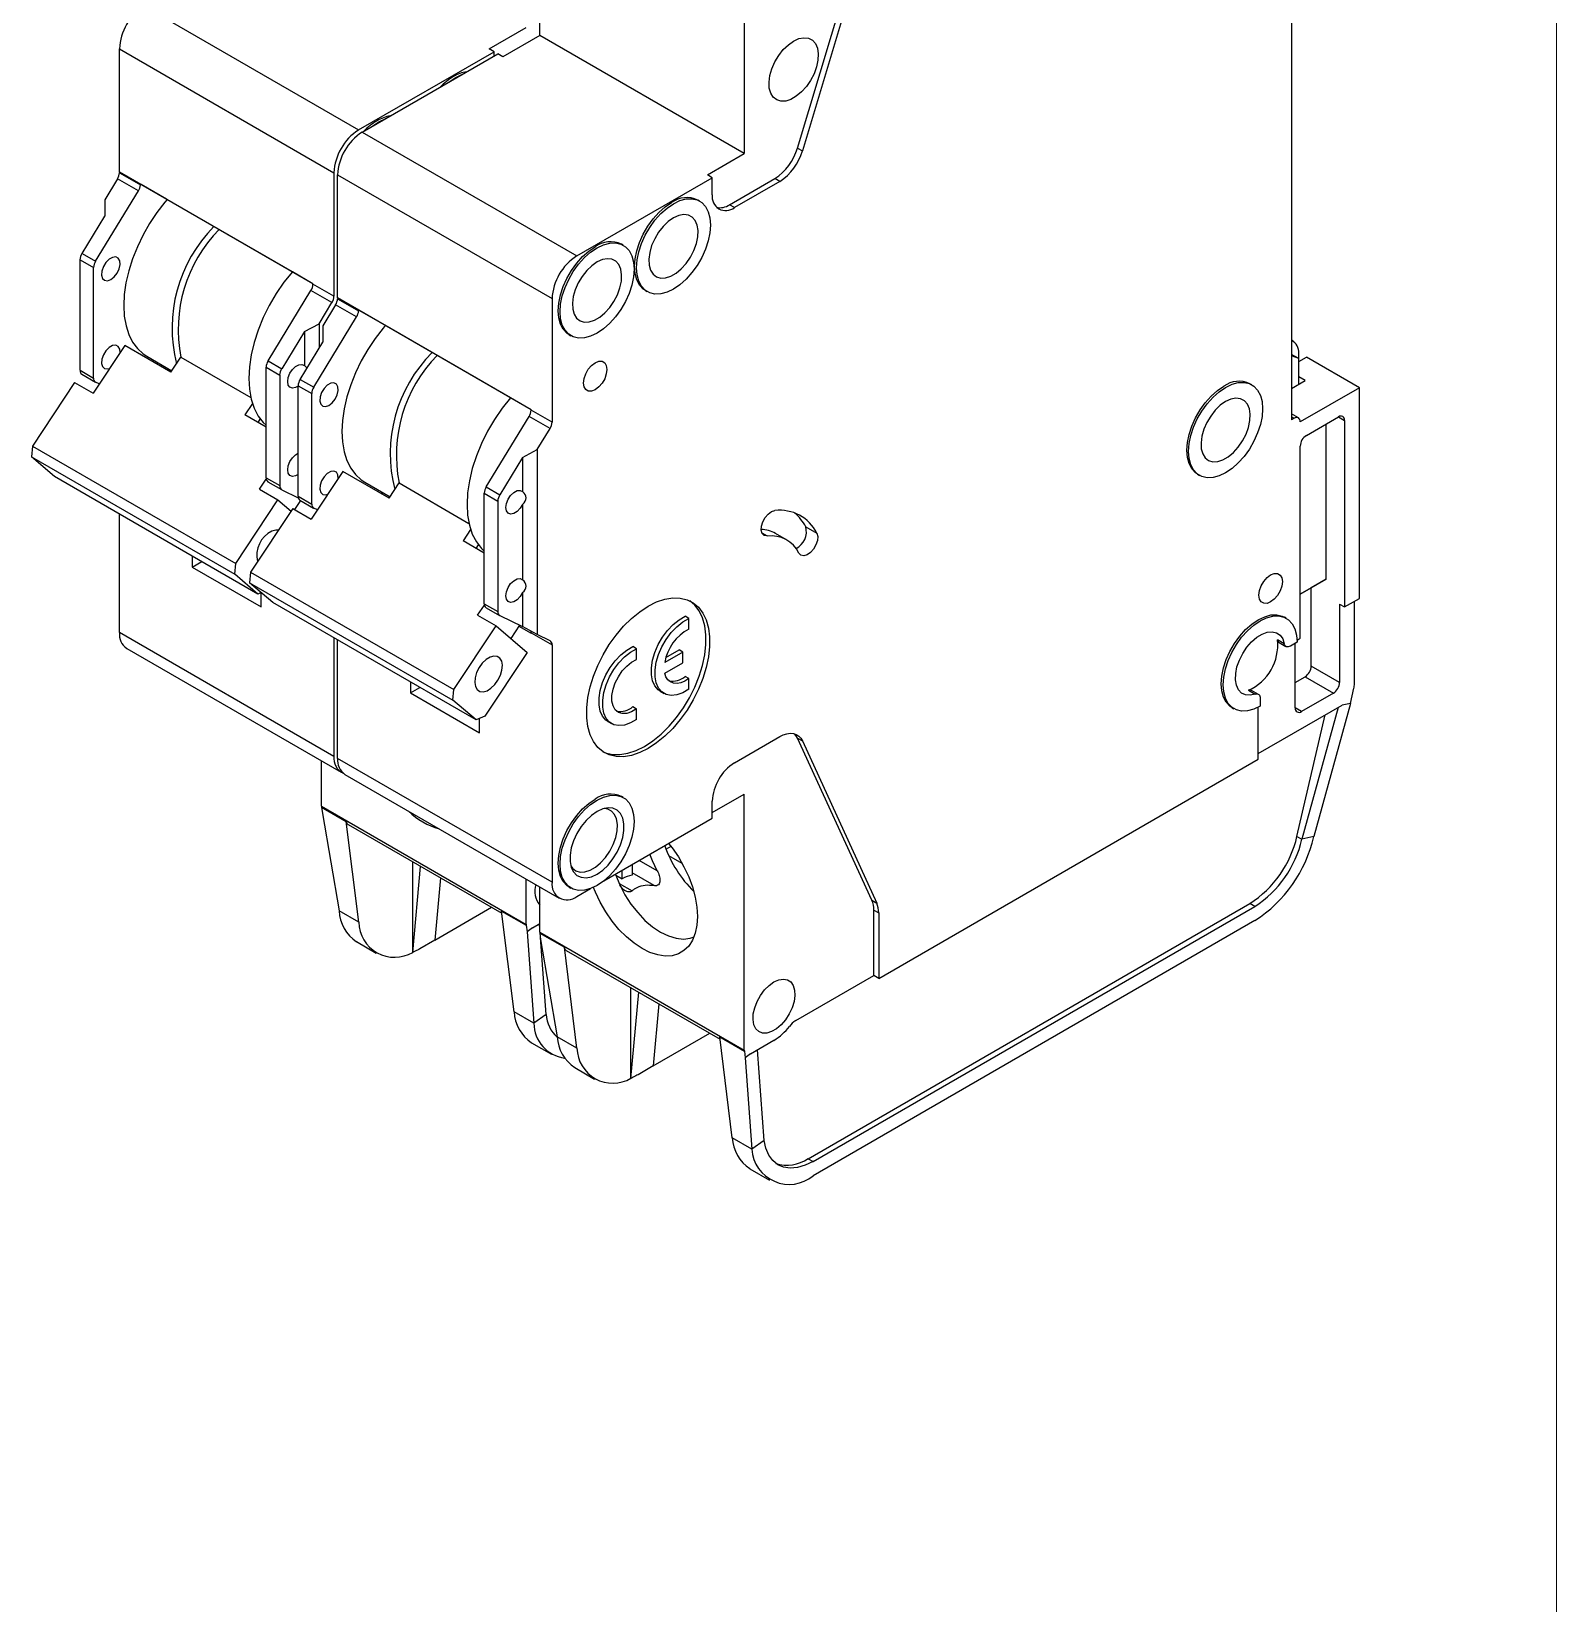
# Model space of a CAD drawing. Header units: inches. Extents: x 0 to 17, y 0 to 11.
# Drawn here: x 13.555 to 17, y 5.287 to 8.837 of the extents above; entities that cross this region are included whole.
import ezdxf

# ---------------------------------------------------------------- set-up
doc = ezdxf.new("R2010")
doc.units = ezdxf.units.IN
doc.header["$MEASUREMENT"] = 0
doc.linetypes.add('SLD-Solid', pattern=[0])
doc.layers.add('SLD-DEFPOINTS', color=7, linetype='Continuous')

# ---------------------------------------------------------------- blocks, each defined once
blk = doc.blocks.new('Block2')
at = {"color": 7, "linetype": 'SLD-Solid', "lineweight": 18}
blk.add_line((17, 0), (17, 11), dxfattribs=at)

msp = doc.modelspace()

# ---------------------------------------------------------------- linework, layer by layer
for p, q in [((14.7033, 8.8284), (14.7033, 9.391)), ((15.2855, 8.574), (15.4534, 9.1339)), ((15.4645, 9.1275), (15.2966, 8.5676)), ((15.1654, 9.1242), (15.1654, 8.5616)), ((16.4015, 9.1016), (16.4015, 7.9604)), ((13.8097, 8.8943), (14.2941, 8.6147)), ((14.5891, 8.7979), (14.6727, 8.8461)), ((14.7033, 8.8284), (14.6198, 8.7802)), ((15.1654, 8.5616), (14.7033, 8.8284)), ((13.754, 8.7979), (14.2384, 8.5182)), ((13.754, 8.5198), (13.754, 8.7979)), ((14.2941, 8.6147), (14.6003, 8.7915)), ((14.3024, 8.6099), (14.6086, 8.7866)), ((14.6003, 8.7915), (14.5891, 8.7979)), ((14.6003, 8.7818), (14.6003, 8.7915)), ((14.6198, 8.7802), (14.6086, 8.7866)), ((14.3024, 8.6099), (14.7868, 8.3302)), ((15.0819, 8.5134), (15.1654, 8.5616)), ((15.2855, 8.574), (15.2966, 8.5676)), ((13.7495, 8.5044), (13.7206, 8.457)), ((13.7968, 8.4771), (13.7495, 8.5044)), ((14.191, 8.2675), (13.754, 8.5198)), ((13.7554, 8.519), (13.754, 8.5198)), ((13.7554, 8.519), (13.754, 8.5182)), ((13.754, 8.5182), (13.8013, 8.4909)), ((13.8027, 8.4917), (13.7554, 8.519)), ((13.8013, 8.4909), (13.8027, 8.4917)), ((13.8606, 8.4582), (13.8027, 8.4917)), ((14.2384, 8.5182), (14.2384, 8.2392)), ((14.2467, 8.5134), (14.7311, 8.2338)), ((14.2467, 8.2354), (14.2467, 8.5134)), ((14.7868, 8.3302), (15.093, 8.507)), ((15.093, 8.507), (15.0819, 8.5134)), ((15.093, 8.4684), (15.093, 8.507)), ((15.132, 8.4459), (15.2341, 8.5049)), ((15.2453, 8.4985), (15.1431, 8.4395)), ((15.2453, 8.4985), (15.2341, 8.5049)), ((13.7, 8.3182), (13.7968, 8.4771)), ((13.7206, 8.457), (13.7206, 8.4199)), ((14.1445, 8.2943), (13.8606, 8.4582)), ((15.0644, 8.4542), (15.0602, 8.4566)), ((13.6694, 8.3359), (13.7206, 8.4199)), ((15.1431, 8.4395), (15.132, 8.4459)), ((14.8918, 8.3546), (14.8876, 8.357)), ((13.6649, 8.3215), (13.6955, 8.3038)), ((13.6649, 8.072), (13.6649, 8.3215)), ((13.6694, 8.3359), (13.7, 8.3182)), ((13.6955, 8.0543), (13.6955, 8.3038)), ((14.191, 8.2675), (14.1445, 8.2943)), ((14.0897, 8.0932), (14.1866, 8.2521)), ((14.2339, 8.2248), (14.1866, 8.2521)), ((14.191, 8.2665), (14.191, 8.2675)), ((14.2384, 8.2392), (14.191, 8.2665)), ((14.9421, 8.252), (14.9463, 8.2496)), ((14.205, 8.1773), (14.2339, 8.2248)), ((14.2422, 8.2199), (14.2133, 8.1725)), ((14.2896, 8.1926), (14.2422, 8.2199)), ((14.6838, 7.983), (14.2467, 8.2354)), ((14.2481, 8.2345), (14.2467, 8.2354)), ((14.2481, 8.2345), (14.2467, 8.2337)), ((14.2467, 8.2337), (14.294, 8.2064)), ((14.2954, 8.2072), (14.2481, 8.2345)), ((14.294, 8.2064), (14.2954, 8.2072)), ((14.3533, 8.1738), (14.2954, 8.2072)), ((14.7311, 8.2338), (14.7311, 7.9547)), ((14.1716, 8.1596), (14.205, 8.1773)), ((14.1928, 8.0338), (14.2896, 8.1926)), ((14.205, 8.1773), (14.205, 8.1217)), ((14.2133, 8.1725), (14.2133, 8.1354)), ((14.6373, 8.0099), (14.3533, 8.1738)), ((14.1716, 8.1596), (14.1204, 8.0756)), ((14.1621, 8.0515), (14.2133, 8.1354)), ((14.1716, 8.1596), (14.1716, 8.0827)), ((14.7695, 8.1524), (14.7737, 8.15)), ((16.4052, 8.1375), (16.4015, 8.1397)), ((13.7659, 8.1281), (13.6944, 8.0203)), ((13.8703, 8.0679), (13.7659, 8.1281)), ((13.8155, 8.104), (13.8725, 8.0711)), ((13.8703, 8.0679), (13.8929, 8.102)), ((13.8929, 8.102), (14.0507, 8.0109)), ((16.4175, 8.0988), (16.4015, 8.108)), ((16.4175, 8.0988), (16.4015, 8.1045)), ((16.4175, 8.0988), (16.4175, 8.1105)), ((16.4175, 8.0918), (16.4349, 8.1018)), ((16.4175, 8.0403), (16.4175, 8.0988)), ((16.5546, 8.0327), (16.4349, 8.1018)), ((13.6649, 8.072), (13.6955, 8.0543)), ((13.669, 8.063), (13.6996, 8.0453)), ((13.8552, 8.0811), (13.8532, 8.0777)), ((14.0853, 8.0788), (14.1159, 8.0611)), ((14.0853, 7.8293), (14.0853, 8.0788)), ((14.0897, 8.0932), (14.1204, 8.0756)), ((14.1159, 8.0611), (14.1159, 7.8116)), ((13.6526, 8.0444), (13.5573, 7.9005)), ((13.6526, 8.0444), (13.6944, 8.0203)), ((13.7082, 8.0411), (13.7, 8.0451)), ((14.1576, 8.037), (14.1883, 8.0194)), ((14.1576, 7.7875), (14.1576, 8.037)), ((14.1621, 8.0515), (14.1928, 8.0338)), ((16.3116, 8.0394), (16.3074, 8.0418)), ((16.4015, 8.0311), (16.4321, 8.0488)), ((16.4321, 8.0488), (16.4175, 8.0572)), ((16.5546, 8.0327), (16.4209, 7.9556)), ((16.5546, 7.5569), (16.5546, 8.0327)), ((14.0544, 7.9971), (14.0373, 7.9714)), ((14.1883, 7.7698), (14.1883, 8.0194)), ((14.6838, 7.983), (14.6373, 8.0099)), ((14.0853, 7.9438), (14.0373, 7.9714)), ((14.067, 7.9543), (14.0721, 7.9619)), ((14.5825, 7.8088), (14.6793, 7.9676)), ((14.7266, 7.9403), (14.6793, 7.9676)), ((14.6838, 7.982), (14.6838, 7.983)), ((14.7311, 7.9547), (14.6838, 7.982)), ((16.4169, 7.9646), (16.4015, 7.9735)), ((16.4015, 7.9668), (16.407, 7.9636)), ((16.407, 7.9636), (16.4015, 7.9604)), ((16.4349, 7.925), (16.5072, 7.9668)), ((16.5072, 7.9668), (16.5212, 7.9588)), ((16.5212, 7.9588), (16.5212, 7.5376)), ((14.6977, 7.8929), (14.7266, 7.9403)), ((16.4794, 7.6003), (16.4794, 7.9507)), ((13.5573, 7.9005), (13.5552, 7.8767)), ((13.5573, 7.9005), (14.0166, 7.6354)), ((14.6643, 7.8751), (14.6977, 7.8929)), ((14.6977, 7.8929), (14.6977, 7.4753)), ((16.4209, 7.4669), (16.4209, 7.9009)), ((13.5552, 7.8767), (14.0145, 7.6116)), ((13.6076, 7.8319), (13.5552, 7.8767)), ((14.6643, 7.8751), (14.6131, 7.7911)), ((14.6643, 7.8751), (14.6643, 7.7982)), ((14.0669, 7.5667), (13.6076, 7.8319)), ((14.0702, 7.8033), (14.0855, 7.8264)), ((14.0853, 7.8293), (14.1159, 7.8116)), ((14.0893, 7.8203), (14.12, 7.8026)), ((14.2587, 7.8437), (14.1871, 7.7358)), ((14.3631, 7.7834), (14.2587, 7.8437)), ((14.3083, 7.8195), (14.3652, 7.7866)), ((14.3631, 7.7834), (14.3857, 7.8175)), ((14.3857, 7.8175), (14.5434, 7.7264)), ((16.1893, 7.8372), (16.1935, 7.8348)), ((14.0166, 7.6354), (14.112, 7.7792)), ((14.0702, 7.8033), (14.112, 7.7792)), ((14.112, 7.7792), (14.1415, 7.754)), ((14.1204, 7.8024), (14.158, 7.7841)), ((14.1629, 7.7779), (14.1494, 7.7576)), ((14.1576, 7.7875), (14.1883, 7.7698)), ((14.1617, 7.7785), (14.1923, 7.7608)), ((14.3479, 7.7966), (14.346, 7.7933)), ((14.578, 7.7944), (14.6086, 7.7767)), ((14.578, 7.5449), (14.578, 7.7944)), ((14.5825, 7.8088), (14.6131, 7.7911)), ((14.6086, 7.7767), (14.6086, 7.5272)), ((13.754, 7.4798), (13.754, 7.7474)), ((14.1454, 7.7599), (14.05, 7.6161)), ((14.1454, 7.7599), (14.1871, 7.7358)), ((14.201, 7.7566), (14.1928, 7.7606)), ((14.6643, 7.7693), (14.6643, 7.5989)), ((14.5471, 7.7127), (14.5301, 7.687)), ((15.2052, 7.7046), (15.217, 7.6978)), ((15.3041, 7.7187), (15.3291, 7.7043)), ((14.578, 7.6593), (14.5301, 7.687)), ((14.5598, 7.6698), (14.5649, 7.6775)), ((15.261, 7.689), (15.236, 7.7034)), ((13.9182, 7.6526), (13.9182, 7.6277)), ((13.9182, 7.6277), (13.9398, 7.6402)), ((14.0145, 7.6116), (14.0166, 7.6354)), ((13.9182, 7.6277), (14.0741, 7.5377)), ((14.0669, 7.5667), (14.0145, 7.6116)), ((14.05, 7.6161), (14.0479, 7.5923)), ((14.05, 7.6161), (14.5094, 7.3509)), ((16.4209, 7.5666), (16.4794, 7.6003)), ((16.4794, 7.6003), (16.446, 7.581)), ((14.0479, 7.5923), (14.5073, 7.3271)), ((14.1004, 7.5475), (14.0479, 7.5923)), ((14.074, 7.57), (14.0669, 7.5667)), ((14.0741, 7.5377), (14.0741, 7.5699)), ((14.6643, 7.57), (14.6643, 7.4931)), ((16.446, 7.581), (16.4209, 7.5666)), ((16.446, 7.4042), (16.446, 7.581)), ((14.5597, 7.2823), (14.1004, 7.5475)), ((14.563, 7.5188), (14.5783, 7.5419)), ((14.578, 7.5449), (14.6086, 7.5272)), ((14.5821, 7.5358), (14.6127, 7.5182)), ((16.51, 7.5441), (16.5212, 7.5376)), ((16.51, 7.5441), (16.51, 7.3673)), ((16.5212, 7.5376), (16.5546, 7.5569)), ((16.5434, 7.364), (16.5434, 7.5505)), ((14.5094, 7.3509), (14.6047, 7.4947)), ((14.563, 7.5188), (14.6047, 7.4947)), ((14.6047, 7.4947), (14.6746, 7.435)), ((14.6131, 7.5179), (14.6643, 7.4931)), ((14.6576, 7.4963), (14.6378, 7.4665)), ((14.6562, 7.4943), (14.6838, 7.4783)), ((14.6977, 7.4753), (14.6643, 7.4931)), ((15.0401, 7.5117), (15.0318, 7.5165)), ((15.0401, 7.4874), (15.0401, 7.5117)), ((16.3895, 7.5122), (16.3853, 7.5146)), ((14.2384, 7.2002), (13.754, 7.4798)), ((14.2384, 7.4678), (14.2384, 7.2002)), ((14.2467, 7.1954), (14.2467, 7.463)), ((14.6838, 7.4793), (14.7311, 7.452)), ((14.6838, 7.4783), (14.6838, 7.4793)), ((14.7266, 7.4612), (14.6977, 7.4753)), ((16.385, 7.4542), (16.3697, 7.4631)), ((16.3735, 7.4571), (16.3888, 7.4483)), ((16.414, 7.4581), (16.3987, 7.4492)), ((16.4139, 7.4628), (16.4209, 7.4669)), ((13.7703, 7.4438), (14.2547, 7.1642)), ((14.6746, 7.435), (14.5793, 7.2912)), ((14.7311, 7.452), (14.7311, 6.9158)), ((14.9218, 7.4433), (14.9135, 7.4482)), ((14.9218, 7.4191), (14.9218, 7.4433)), ((15.0262, 7.4357), (14.9856, 7.4123)), ((14.9882, 7.4234), (15.0179, 7.4405)), ((15.0262, 7.4357), (15.0179, 7.4405)), ((15.0262, 7.4116), (15.0262, 7.4357)), ((16.4098, 7.3094), (16.4098, 7.4557)), ((14.9856, 7.3881), (15.0262, 7.4116)), ((16.51, 7.3673), (16.446, 7.4042)), ((14.411, 7.3681), (14.411, 7.3433)), ((14.411, 7.3433), (14.4325, 7.3557)), ((14.5073, 7.3271), (14.5094, 7.3509)), ((15.0401, 7.376), (15.0318, 7.3808)), ((15.0401, 7.3517), (15.0401, 7.376)), ((16.4098, 7.3672), (16.4321, 7.3801)), ((16.4321, 7.3801), (16.4961, 7.3431)), ((16.5343, 7.3199), (16.5422, 7.3538)), ((14.411, 7.3433), (14.5669, 7.2533)), ((14.5597, 7.2823), (14.5073, 7.3271)), ((14.9756, 7.3472), (14.984, 7.3424)), ((16.304, 7.3493), (16.3193, 7.3404)), ((16.3264, 7.3401), (16.3111, 7.349)), ((16.3263, 7.2065), (16.5156, 7.3158)), ((16.3305, 7.3311), (16.3305, 7.3134)), ((16.4961, 7.3431), (16.4237, 7.3014)), ((16.5343, 7.3199), (16.4514, 7.0188)), ((16.5343, 7.3199), (16.5156, 7.3158)), ((14.5793, 7.2912), (14.5597, 7.2823)), ((14.5669, 7.2533), (14.5669, 7.2855)), ((14.8573, 7.2789), (14.8656, 7.2741)), ((14.9135, 7.3125), (14.9218, 7.3077)), ((14.9218, 7.2834), (14.9218, 7.3077)), ((16.2672, 7.31), (16.2714, 7.3076)), ((16.3263, 7.1937), (16.3263, 7.3111)), ((16.4237, 7.3014), (16.4098, 7.3094)), ((16.4137, 7.0194), (16.4777, 7.294)), ((16.5068, 7.3107), (16.4248, 7.013)), ((15.1431, 7.1857), (15.2453, 7.2447)), ((15.4534, 6.8753), (15.2855, 7.2413)), ((15.2855, 7.2413), (15.2966, 7.2349)), ((15.2966, 7.2349), (15.4645, 6.8688)), ((14.2105, 7.0876), (14.2105, 7.1896)), ((14.7311, 6.9158), (14.2467, 7.1954)), ((15.4689, 6.6987), (16.3263, 7.1937)), ((14.263, 7.1593), (14.7474, 6.8797)), ((14.8918, 7.1072), (14.8876, 7.1097)), ((15.093, 7.0732), (15.1654, 7.115)), ((15.1654, 6.5364), (15.1654, 7.115)), ((14.2105, 7.0876), (14.6727, 6.8208)), ((14.2107, 7.0855), (14.2663, 7.0534)), ((14.2107, 7.0855), (14.2125, 7.0708)), ((14.2125, 7.0708), (14.2501, 6.8512)), ((15.093, 7.0604), (15.093, 7.099)), ((14.2946, 6.8255), (14.2663, 7.0534)), ((14.2703, 7.0465), (14.6177, 6.8459)), ((14.8479, 6.9189), (15.093, 7.0604)), ((14.9996, 6.9967), (14.9886, 6.9904)), ((16.4137, 7.0194), (16.4248, 7.013)), ((16.4514, 7.0188), (16.4248, 7.013)), ((14.4165, 6.7576), (14.4165, 6.962)), ((14.9687, 6.9417), (14.9281, 6.9652)), ((15.0253, 6.958), (14.9949, 6.9755)), ((14.4166, 6.7575), (14.4343, 6.9517)), ((14.4794, 6.9257), (14.4667, 6.7854)), ((14.875, 6.9322), (14.8898, 6.9236)), ((14.8898, 6.9236), (14.8898, 6.9431)), ((14.9121, 6.9559), (14.9121, 6.9316)), ((14.9617, 6.9082), (14.9121, 6.9369)), ((14.6727, 6.8208), (14.6727, 6.9229)), ((14.7033, 6.8031), (14.7033, 6.9052)), ((14.7695, 6.9051), (14.7737, 6.9027)), ((14.7868, 6.8836), (14.8176, 6.9014)), ((14.8827, 6.913), (14.9117, 6.8963)), ((14.4667, 6.7854), (14.5946, 6.8593)), ((15.3095, 6.2916), (16.3074, 6.8677)), ((15.3206, 6.2852), (16.3185, 6.8613)), ((15.4534, 6.8753), (15.4645, 6.8688)), ((15.4577, 6.7051), (15.4577, 6.8529)), ((15.4577, 6.8529), (15.4689, 6.8465)), ((16.3185, 6.8613), (16.3074, 6.8677)), ((14.2946, 6.8255), (14.2501, 6.8512)), ((14.6171, 6.8509), (14.6728, 6.8188)), ((14.6454, 6.623), (14.6171, 6.8509)), ((14.6728, 6.8188), (14.6746, 6.804)), ((14.6866, 6.8128), (14.7033, 6.8224)), ((14.7033, 6.8097), (14.7024, 6.8219)), ((16.3185, 6.8291), (15.3206, 6.2531)), ((15.4689, 6.8465), (15.4689, 6.6987)), ((14.2896, 6.7817), (14.3342, 6.756)), ((14.4667, 6.7854), (14.4326, 6.7657)), ((14.6866, 6.8128), (14.6746, 6.804)), ((14.6746, 6.804), (14.6899, 6.5973)), ((14.7033, 6.8031), (15.1654, 6.5364)), ((14.7034, 6.8011), (14.7591, 6.7689)), ((14.7034, 6.8011), (14.7052, 6.7864)), ((14.7175, 6.6175), (14.7047, 6.7908)), ((14.7052, 6.7864), (14.7428, 6.5668)), ((14.4166, 6.7575), (14.4165, 6.7576)), ((14.7874, 6.5411), (14.7591, 6.7689)), ((14.763, 6.762), (15.1105, 6.5614)), ((14.9093, 6.4731), (14.9093, 6.6776)), ((15.2816, 6.6035), (15.4577, 6.7051)), ((15.4689, 6.6987), (15.4577, 6.7051)), ((14.9094, 6.473), (14.9271, 6.6673)), ((14.9722, 6.6413), (14.9594, 6.501)), ((14.6899, 6.5973), (14.6454, 6.623)), ((14.7175, 6.6175), (14.6899, 6.5973)), ((14.9594, 6.501), (15.0873, 6.5748)), ((14.6849, 6.5535), (14.7295, 6.5278)), ((14.7874, 6.5411), (14.7428, 6.5668)), ((15.1099, 6.5665), (15.1655, 6.5343)), ((15.1381, 6.3386), (15.1099, 6.5665)), ((15.1655, 6.5343), (15.1674, 6.5196)), ((15.1793, 6.5283), (15.2322, 6.5589)), ((15.2103, 6.333), (15.1951, 6.5375)), ((14.7824, 6.4972), (14.8269, 6.4715)), ((14.9594, 6.501), (14.9253, 6.4813)), ((15.1793, 6.5283), (15.1674, 6.5196)), ((15.1674, 6.5196), (15.1827, 6.3129)), ((14.9094, 6.473), (14.9093, 6.4731)), ((15.1827, 6.3129), (15.1381, 6.3386)), ((15.2103, 6.333), (15.1827, 6.3129)), ((15.3095, 6.2916), (15.3206, 6.2852)), ((15.1777, 6.269), (15.2222, 6.2433))]:
    msp.add_line(p, q)
at = {"flags": 128}
for points in [[(15.2768, 8.8156), (15.2887, 8.821), (15.3001, 8.8232), (15.3105, 8.8219), (15.3192, 8.8174), (15.326, 8.8098), (15.3304, 8.7995), (15.3324, 8.7869), (15.3317, 8.7726), (15.3285, 8.7574), (15.3228, 8.7418), (15.3151, 8.7267), (15.3055, 8.7128), (15.2945, 8.7006), (15.2828, 8.6909), (15.2707, 8.6839), (15.259, 8.6801), (15.2481, 8.6796), (15.2385, 8.6825), (15.2307, 8.6886), (15.225, 8.6977), (15.2218, 8.7092), (15.2212, 8.7227), (15.2231, 8.7375), (15.2276, 8.753), (15.2343, 8.7684), (15.2431, 8.783), (15.2534, 8.7962), (15.2648, 8.8072), (15.2768, 8.8156)], [(14.5126, 8.7328), (14.5271, 8.7397), (14.5278, 8.74)], [(14.4974, 8.7224), (14.4981, 8.723), (14.5126, 8.7328)], [(14.3248, 8.6228), (14.3255, 8.6233), (14.34, 8.6332)], [(14.34, 8.6332), (14.3545, 8.6401), (14.3552, 8.6403)], [(13.8616, 8.4577), (13.8567, 8.4518), (13.8387, 8.4286), (13.8221, 8.4038), (13.8073, 8.3778), (13.7944, 8.351), (13.7835, 8.3237), (13.7749, 8.2964), (13.7687, 8.2695), (13.765, 8.2433), (13.7637, 8.2182), (13.765, 8.1945), (13.7688, 8.1727), (13.7751, 8.153), (13.7837, 8.1356), (13.7946, 8.121), (13.8076, 8.1092), (13.8155, 8.104)], [(14.9421, 8.252), (14.9372, 8.2554), (14.9288, 8.2643), (14.9227, 8.276), (14.9189, 8.2901), (14.9176, 8.3061), (14.9189, 8.3236), (14.9227, 8.342), (14.9288, 8.3608), (14.9372, 8.3794), (14.9475, 8.3972), (14.9594, 8.4137), (14.9726, 8.4285), (14.9867, 8.4409), (15.0012, 8.4508)], [(15.0053, 8.4483), (15.0198, 8.4553), (15.0339, 8.459), (15.0471, 8.4595), (15.059, 8.4568), (15.0693, 8.4508), (15.0777, 8.4419), (15.0838, 8.4302), (15.0876, 8.4161), (15.0889, 8.4001), (15.0876, 8.3826), (15.0838, 8.3642), (15.0777, 8.3454), (15.0693, 8.3268), (15.059, 8.309), (15.0471, 8.2925), (15.0339, 8.2778), (15.0198, 8.2653), (15.0053, 8.2555), (14.9908, 8.2486), (14.9768, 8.2448), (14.9636, 8.2443), (14.9517, 8.247), (14.9414, 8.253), (14.933, 8.2619), (14.9269, 8.2736), (14.9231, 8.2877), (14.9218, 8.3037), (14.9231, 8.3212), (14.9269, 8.3396), (14.933, 8.3584), (14.9414, 8.377), (14.9517, 8.3948), (14.9636, 8.4113), (14.9768, 8.426), (14.9908, 8.4385), (15.0053, 8.4483)], [(15.0053, 8.4162), (14.9934, 8.4078), (14.982, 8.3968), (14.9716, 8.3836), (14.9629, 8.369), (14.9561, 8.3536), (14.9517, 8.3381), (14.9497, 8.3233), (14.9504, 8.3098), (14.9536, 8.2982), (14.9593, 8.2892), (14.967, 8.2831), (14.9766, 8.2802), (14.9876, 8.2807), (14.9993, 8.2845), (15.0114, 8.2915), (15.0231, 8.3012), (15.034, 8.3134), (15.0436, 8.3273), (15.0514, 8.3424), (15.0571, 8.358), (15.0603, 8.3732), (15.0609, 8.3875), (15.059, 8.4001), (15.0545, 8.4104), (15.0478, 8.418), (15.039, 8.4225), (15.0287, 8.4238), (15.0173, 8.4216), (15.0053, 8.4162)], [(14.7695, 8.1524), (14.7646, 8.1558), (14.7562, 8.1647), (14.7501, 8.1764), (14.7463, 8.1904), (14.745, 8.2065), (14.7463, 8.2239), (14.7501, 8.2424), (14.7562, 8.2611), (14.7646, 8.2797), (14.7749, 8.2976), (14.7868, 8.3141), (14.8, 8.3288), (14.8141, 8.3413), (14.8286, 8.3511)], [(14.8327, 8.3487), (14.8472, 8.3556), (14.8613, 8.3594), (14.8745, 8.3599), (14.8864, 8.3571), (14.8967, 8.3512), (14.9051, 8.3422), (14.9112, 8.3306), (14.915, 8.3165), (14.9162, 8.3005), (14.915, 8.283), (14.9112, 8.2646), (14.9051, 8.2458), (14.8967, 8.2272), (14.8864, 8.2094), (14.8745, 8.1929), (14.8613, 8.1781), (14.8472, 8.1657), (14.8327, 8.1558), (14.8182, 8.1489), (14.8042, 8.1451), (14.791, 8.1446), (14.779, 8.1474), (14.7688, 8.1533), (14.7604, 8.1623), (14.7543, 8.174), (14.7505, 8.188), (14.7492, 8.2041), (14.7505, 8.2215), (14.7543, 8.2399), (14.7604, 8.2587), (14.7688, 8.2773), (14.779, 8.2952), (14.791, 8.3117), (14.8042, 8.3264), (14.8182, 8.3389), (14.8327, 8.3487)], [(13.7345, 8.2771), (13.742, 8.2831), (13.7486, 8.2915), (13.7532, 8.3013), (13.7553, 8.311), (13.7546, 8.3194), (13.7512, 8.3254), (13.7455, 8.3281), (13.7383, 8.3271), (13.7307, 8.3227), (13.7235, 8.3154), (13.7178, 8.3061), (13.7144, 8.2962), (13.7137, 8.287), (13.7158, 8.2797), (13.7204, 8.2753), (13.7269, 8.2744), (13.7345, 8.2771)], [(14.8327, 8.3166), (14.8208, 8.3081), (14.8094, 8.2971), (14.799, 8.284), (14.7903, 8.2694), (14.7835, 8.254), (14.7791, 8.2385), (14.7771, 8.2237), (14.7778, 8.2101), (14.781, 8.1986), (14.7866, 8.1896), (14.7944, 8.1835), (14.804, 8.1806), (14.815, 8.1811), (14.8267, 8.1849), (14.8388, 8.1918), (14.8505, 8.2016), (14.8614, 8.2137), (14.871, 8.2277), (14.8788, 8.2428), (14.8845, 8.2583), (14.8877, 8.2736), (14.8883, 8.2878), (14.8864, 8.3004), (14.8819, 8.3108), (14.8752, 8.3184), (14.8664, 8.3229), (14.8561, 8.3241), (14.8447, 8.322), (14.8327, 8.3166)], [(14.1445, 8.2943), (14.1256, 8.2707), (14.1082, 8.2454), (14.0925, 8.2187), (14.0789, 8.1911), (14.0674, 8.163), (14.0583, 8.1347), (14.0516, 8.1068), (14.0476, 8.0797), (14.0463, 8.0537), (14.0476, 8.0293), (14.0516, 8.0067), (14.0583, 7.9865), (14.0674, 7.9688), (14.0789, 7.9539), (14.0853, 7.9478)], [(14.3544, 8.1732), (14.3494, 8.1674), (14.3314, 8.1441), (14.3149, 8.1193), (14.3, 8.0933), (14.2871, 8.0665), (14.2763, 8.0393), (14.2677, 8.012), (14.2615, 7.985), (14.2577, 7.9588), (14.2565, 7.9337), (14.2578, 7.9101), (14.2616, 7.8882), (14.2678, 7.8685), (14.2765, 7.8512), (14.2874, 7.8365), (14.3003, 7.8247), (14.3083, 7.8195)], [(13.7553, 8.1121), (13.7546, 8.1201), (13.7512, 8.1261), (13.7455, 8.1287), (13.7383, 8.1278), (13.7307, 8.1234), (13.7235, 8.1161), (13.7178, 8.1068), (13.7144, 8.0969), (13.7137, 8.0877), (13.7158, 8.0804), (13.7204, 8.076), (13.7269, 8.0751), (13.7316, 8.0764)], [(14.1576, 8.0363), (14.1519, 8.033), (14.1448, 8.0316), (14.1391, 8.0336), (14.1353, 8.0388), (14.134, 8.0465), (14.1353, 8.0557), (14.1391, 8.0652), (14.1448, 8.0739), (14.1519, 8.0807), (14.1593, 8.0847), (14.1661, 8.0853), (14.1716, 8.0827), (14.1716, 8.0827)], [(14.8286, 8.0891), (14.8367, 8.0923), (14.8441, 8.0923), (14.85, 8.0889), (14.8537, 8.0825), (14.855, 8.0738), (14.8537, 8.0637), (14.85, 8.053), (14.8441, 8.0428), (14.8367, 8.0343), (14.8286, 8.028), (14.8204, 8.0248), (14.813, 8.0249), (14.8072, 8.0283), (14.8034, 8.0346), (14.8021, 8.0433), (14.8034, 8.0535), (14.8072, 8.0642), (14.813, 8.0743), (14.8204, 8.0829), (14.8286, 8.0891)], [(14.2272, 7.9927), (14.2348, 7.9986), (14.2413, 8.0071), (14.2459, 8.0168), (14.248, 8.0265), (14.2473, 8.035), (14.2439, 8.0409), (14.2382, 8.0436), (14.2311, 8.0427), (14.2234, 8.0382), (14.2162, 8.0309), (14.2106, 8.0217), (14.2072, 8.0118), (14.2064, 8.0025), (14.2085, 7.9952), (14.2132, 7.9908), (14.2197, 7.9899), (14.2272, 7.9927)], [(16.1893, 7.8372), (16.1844, 7.8406), (16.176, 7.8495), (16.1699, 7.8612), (16.1661, 7.8753), (16.1648, 7.8913), (16.1661, 7.9088), (16.1699, 7.9272), (16.176, 7.946), (16.1844, 7.9646), (16.1947, 7.9824), (16.2066, 7.9989), (16.2198, 8.0136), (16.2338, 8.0261), (16.2483, 8.0359)], [(16.2525, 8.0335), (16.267, 8.0404), (16.2811, 8.0442), (16.2943, 8.0447), (16.3062, 8.042), (16.3165, 8.036), (16.3248, 8.0271), (16.331, 8.0154), (16.3348, 8.0013), (16.336, 7.9853), (16.3348, 7.9678), (16.331, 7.9494), (16.3248, 7.9306), (16.3165, 7.912), (16.3062, 7.8942), (16.2943, 7.8777), (16.2811, 7.863), (16.267, 7.8505), (16.2525, 7.8406), (16.238, 7.8337), (16.224, 7.83), (16.2108, 7.8295), (16.1988, 7.8322), (16.1885, 7.8382), (16.1802, 7.8471), (16.174, 7.8588), (16.1703, 7.8729), (16.169, 7.8889), (16.1703, 7.9064), (16.174, 7.9248), (16.1802, 7.9436), (16.1885, 7.9621), (16.1988, 7.98), (16.2108, 7.9965), (16.224, 8.0112), (16.238, 8.0237), (16.2525, 8.0335)], [(14.6373, 8.0099), (14.6184, 7.9863), (14.601, 7.9609), (14.5853, 7.9343), (14.5716, 7.9066), (14.5601, 7.8785), (14.551, 7.8503), (14.5444, 7.8224), (14.5404, 7.7952), (14.539, 7.7693), (14.5404, 7.7448), (14.5444, 7.7223), (14.551, 7.702), (14.5601, 7.6843), (14.5716, 7.6695), (14.578, 7.6633)], [(16.2525, 8.0014), (16.2405, 7.993), (16.2291, 7.9819), (16.2188, 7.9688), (16.2101, 7.9542), (16.2033, 7.9388), (16.1989, 7.9233), (16.1969, 7.9085), (16.1976, 7.895), (16.2008, 7.8834), (16.2064, 7.8744), (16.2142, 7.8683), (16.2238, 7.8654), (16.2347, 7.8659), (16.2465, 7.8697), (16.2585, 7.8766), (16.2703, 7.8864), (16.2812, 7.8986), (16.2908, 7.9125), (16.2986, 7.9276), (16.3042, 7.9432), (16.3075, 7.9584), (16.3081, 7.9727), (16.3062, 7.9853), (16.3017, 7.9956), (16.2949, 8.0032), (16.2862, 8.0077), (16.2759, 8.0089), (16.2645, 8.0068), (16.2525, 8.0014)], [(14.1576, 7.8369), (14.1519, 7.8336), (14.1448, 7.8323), (14.1391, 7.8343), (14.1353, 7.8395), (14.134, 7.8472), (14.1353, 7.8564), (14.1391, 7.8659), (14.1448, 7.8746), (14.1519, 7.8814), (14.1576, 7.8847)], [(14.2481, 7.8277), (14.2473, 7.8356), (14.2439, 7.8416), (14.2382, 7.8443), (14.2311, 7.8434), (14.2234, 7.8389), (14.2162, 7.8316), (14.2106, 7.8224), (14.2072, 7.8125), (14.2064, 7.8032), (14.2085, 7.7959), (14.2132, 7.7915), (14.2197, 7.7906), (14.2243, 7.7919)], [(14.6643, 7.7693), (14.6589, 7.7603), (14.652, 7.7531), (14.6446, 7.7485), (14.6376, 7.7472), (14.6318, 7.7492), (14.628, 7.7544), (14.6267, 7.762), (14.628, 7.7712), (14.6318, 7.7808), (14.6376, 7.7895), (14.6446, 7.7962), (14.652, 7.8002), (14.6589, 7.8009), (14.6643, 7.7982)], [(15.217, 7.6978), (15.2105, 7.6989), (15.2059, 7.7034), (15.2036, 7.7106), (15.204, 7.7198), (15.207, 7.7297), (15.2123, 7.7393), (15.2192, 7.7474), (15.2269, 7.7529), (15.2344, 7.7552)], [(14.1129, 7.7109), (14.1069, 7.7112), (14.0983, 7.7088)], [(15.3291, 7.7043), (15.3311, 7.6968), (15.3305, 7.6875), (15.3272, 7.6775), (15.3217, 7.6681), (15.3147, 7.6602), (15.307, 7.655), (15.2995, 7.653), (15.2932, 7.6545), (15.2888, 7.6592)], [(14.6643, 7.57), (14.6589, 7.561), (14.652, 7.5538), (14.6446, 7.5492), (14.6376, 7.5478), (14.6318, 7.5499), (14.628, 7.5551), (14.6267, 7.5627), (14.628, 7.5719), (14.6318, 7.5814), (14.6376, 7.5902), (14.6446, 7.5969), (14.652, 7.6009), (14.6589, 7.6016), (14.6643, 7.5989)], [(16.3541, 7.61), (16.3623, 7.6132), (16.3697, 7.6131), (16.3755, 7.6097), (16.3793, 7.6034), (16.3806, 7.5947), (16.3793, 7.5845), (16.3755, 7.5738), (16.3697, 7.5637), (16.3623, 7.5551), (16.3541, 7.5489), (16.346, 7.5457), (16.3386, 7.5458), (16.3327, 7.5491), (16.329, 7.5555), (16.3277, 7.5642), (16.329, 7.5744), (16.3327, 7.585), (16.3386, 7.5952), (16.346, 7.6038), (16.3541, 7.61)], [(14.9483, 7.5394), (14.9672, 7.5488), (14.9858, 7.5551), (15.0037, 7.5581), (15.0206, 7.5577), (15.0361, 7.554), (15.05, 7.5471), (15.062, 7.537), (15.0719, 7.5239), (15.0794, 7.5082), (15.0845, 7.49), (15.0871, 7.4698), (15.0871, 7.4479), (15.0845, 7.4246), (15.0794, 7.4005), (15.0719, 7.376), (15.062, 7.3516), (15.05, 7.3277), (15.0361, 7.3047), (15.0206, 7.2831), (15.0037, 7.2632), (14.9858, 7.2456), (14.9672, 7.2304), (14.9483, 7.2179), (14.9293, 7.2085), (14.9107, 7.2022), (14.8928, 7.1992), (14.8759, 7.1996), (14.8604, 7.2033), (14.8465, 7.2102), (14.8345, 7.2203), (14.8247, 7.2334), (14.8171, 7.2491), (14.812, 7.2673), (14.8094, 7.2875), (14.8094, 7.3095), (14.812, 7.3327), (14.8171, 7.3568), (14.8247, 7.3813), (14.8345, 7.4057), (14.8465, 7.4296), (14.8604, 7.4526), (14.8759, 7.4742), (14.8928, 7.4941), (14.9107, 7.5117), (14.9293, 7.5269), (14.9483, 7.5394)], [(14.8458, 7.2107), (14.8521, 7.2081), (14.8676, 7.2044), (14.8845, 7.204), (14.9024, 7.207), (14.921, 7.2133), (14.9399, 7.2227), (14.9589, 7.2352), (14.9775, 7.2504), (14.9954, 7.2681), (15.0122, 7.2879), (15.0278, 7.3095), (15.0416, 7.3325), (15.0536, 7.3564), (15.0635, 7.3809), (15.0711, 7.4054), (15.0762, 7.4294), (15.0788, 7.4527), (15.0788, 7.4746), (15.0762, 7.4949), (15.0711, 7.513), (15.0635, 7.5288), (15.0536, 7.5418), (15.0424, 7.5514)], [(14.9756, 7.3472), (14.9711, 7.3504), (14.9635, 7.3591), (14.9582, 7.3707), (14.9556, 7.3846), (14.9556, 7.4004), (14.9582, 7.4174), (14.9635, 7.435), (14.9711, 7.4525), (14.9807, 7.4692), (14.9921, 7.4845), (15.0047, 7.4978), (15.0181, 7.5086), (15.0318, 7.5165)], [(15.0401, 7.3517), (15.0265, 7.3438), (15.0131, 7.3391), (15.0004, 7.3378), (14.9891, 7.34), (14.9794, 7.3456), (14.9718, 7.3543), (14.9666, 7.3659), (14.9639, 7.3798), (14.9639, 7.3956), (14.9666, 7.4126), (14.9718, 7.4302), (14.9794, 7.4477), (14.9891, 7.4644), (15.0004, 7.4797), (15.0131, 7.493), (15.0265, 7.5038), (15.0401, 7.5117)], [(16.2672, 7.31), (16.2623, 7.3134), (16.254, 7.3223), (16.2478, 7.334), (16.244, 7.348), (16.2428, 7.3641), (16.244, 7.3815), (16.2478, 7.4), (16.254, 7.4187), (16.2623, 7.4373), (16.2726, 7.4552), (16.2845, 7.4717), (16.2977, 7.4864), (16.3118, 7.4989), (16.3263, 7.5087), (16.3408, 7.5156), (16.3549, 7.5194), (16.368, 7.5199), (16.38, 7.5171), (16.3853, 7.5146)], [(16.3305, 7.3134), (16.316, 7.3065), (16.3019, 7.3028), (16.2887, 7.3022), (16.2768, 7.305), (16.2665, 7.3109), (16.2581, 7.3199), (16.252, 7.3316), (16.2482, 7.3456), (16.2469, 7.3617), (16.2482, 7.3791), (16.252, 7.3975), (16.2581, 7.4163), (16.2665, 7.4349), (16.2768, 7.4528), (16.2887, 7.4693), (16.3019, 7.484), (16.316, 7.4965), (16.3305, 7.5063), (16.345, 7.5132), (16.359, 7.517), (16.3722, 7.5175), (16.3841, 7.5147), (16.3944, 7.5088), (16.4028, 7.4998), (16.4089, 7.4882), (16.4127, 7.4741), (16.414, 7.4581)], [(16.3193, 7.3404), (16.3079, 7.3381), (16.2976, 7.339), (16.2887, 7.3432), (16.2818, 7.3505), (16.2771, 7.3606), (16.2749, 7.3729), (16.2753, 7.3869), (16.2782, 7.402), (16.2836, 7.4175), (16.2911, 7.4326), (16.3004, 7.4467), (16.3111, 7.459), (16.3228, 7.4691), (16.3347, 7.4764), (16.3465, 7.4807), (16.3575, 7.4817), (16.3673, 7.4793), (16.3754, 7.4738), (16.3814, 7.4653), (16.385, 7.4542)], [(14.591, 7.4243), (14.5821, 7.4188), (14.5736, 7.4106), (14.5663, 7.4006), (14.5607, 7.3893), (14.5573, 7.3778), (14.5564, 7.367), (14.5579, 7.3578), (14.5619, 7.3509), (14.568, 7.3469), (14.5757, 7.3461), (14.5843, 7.3485)], [(14.5843, 7.3485), (14.5932, 7.354), (14.6017, 7.3622), (14.609, 7.3723), (14.6146, 7.3835), (14.618, 7.395), (14.619, 7.4058), (14.6174, 7.415), (14.6134, 7.4219), (14.6073, 7.4259), (14.5996, 7.4267), (14.591, 7.4243)], [(14.8573, 7.2789), (14.8527, 7.2821), (14.8451, 7.2908), (14.8399, 7.3024), (14.8372, 7.3163), (14.8372, 7.3321), (14.8399, 7.3491), (14.8451, 7.3667), (14.8527, 7.3842), (14.8624, 7.4009), (14.8738, 7.4162), (14.8864, 7.4295), (14.8998, 7.4403), (14.9135, 7.4482)], [(14.9218, 7.2834), (14.9082, 7.2755), (14.8948, 7.2708), (14.8821, 7.2695), (14.8708, 7.2717), (14.8611, 7.2773), (14.8535, 7.286), (14.8483, 7.2976), (14.8456, 7.3115), (14.8456, 7.3273), (14.8483, 7.3443), (14.8535, 7.3619), (14.8611, 7.3794), (14.8708, 7.3961), (14.8821, 7.4114), (14.8948, 7.4247), (14.9082, 7.4355), (14.9218, 7.4433)], [(16.3987, 7.4492), (16.3963, 7.4481), (16.394, 7.4475), (16.3918, 7.4474), (16.3899, 7.4478), (16.3881, 7.4487), (16.3867, 7.4501), (16.3857, 7.452), (16.385, 7.4542)], [(14.9218, 7.3077), (14.9107, 7.3009), (14.8998, 7.2972), (14.8897, 7.2967), (14.8809, 7.2994), (14.8739, 7.3053), (14.869, 7.314), (14.8665, 7.325), (14.8665, 7.3378), (14.869, 7.3518), (14.8739, 7.3661), (14.8809, 7.3801), (14.8897, 7.393), (14.8998, 7.4042), (14.9107, 7.413), (14.9218, 7.4191)], [(15.0401, 7.376), (15.031, 7.3702), (15.022, 7.3665), (15.0134, 7.3648), (15.0054, 7.3654), (14.9985, 7.3682), (14.9927, 7.373), (14.9884, 7.3797), (14.9856, 7.3881)], [(16.3193, 7.3404), (16.3216, 7.341), (16.3237, 7.341), (16.3257, 7.3405), (16.3273, 7.3395), (16.3287, 7.338), (16.3297, 7.3361), (16.3303, 7.3337), (16.3305, 7.3311)], [(15.2453, 7.2447), (15.2534, 7.2487), (15.2614, 7.2513), (15.269, 7.2523), (15.2761, 7.2518), (15.2826, 7.2497), (15.2882, 7.2461), (15.2929, 7.2412), (15.2966, 7.2349)], [(15.2855, 7.2413), (15.2818, 7.2476), (15.2787, 7.2511)], [(14.7695, 6.9051), (14.7646, 6.9084), (14.7562, 6.9174), (14.7501, 6.9291), (14.7463, 6.9431), (14.745, 6.9591), (14.7463, 6.9766), (14.7501, 6.995), (14.7562, 7.0138), (14.7646, 7.0324), (14.7749, 7.0502), (14.7868, 7.0668), (14.8, 7.0815), (14.8141, 7.094), (14.8286, 7.1038)], [(14.8327, 7.1014), (14.8472, 7.1083), (14.8613, 7.1121), (14.8745, 7.1126), (14.8864, 7.1098), (14.8967, 7.1039), (14.9051, 7.0949), (14.9112, 7.0832), (14.915, 7.0692), (14.9162, 7.0532), (14.915, 7.0357), (14.9112, 7.0173), (14.9051, 6.9985), (14.8967, 6.9799), (14.8864, 6.9621), (14.8745, 6.9455), (14.8613, 6.9308), (14.8472, 6.9183), (14.8327, 6.9085), (14.8182, 6.9016), (14.8042, 6.8978), (14.791, 6.8973), (14.779, 6.9001), (14.7688, 6.906), (14.7604, 6.915), (14.7543, 6.9267), (14.7505, 6.9407), (14.7492, 6.9567), (14.7505, 6.9742), (14.7543, 6.9926), (14.7604, 7.0114), (14.7688, 7.03), (14.779, 7.0478), (14.791, 7.0644), (14.8042, 7.0791), (14.8182, 7.0916), (14.8327, 7.1014)], [(14.8327, 7.0757), (14.82, 7.0668), (14.8078, 7.0552), (14.7967, 7.0414), (14.7872, 7.026), (14.7797, 7.0097), (14.7745, 6.9932), (14.7718, 6.9772), (14.7718, 6.9624), (14.7745, 6.9495), (14.7797, 6.939), (14.7872, 6.9314), (14.7967, 6.927), (14.8078, 6.926), (14.82, 6.9284), (14.8327, 6.9342), (14.8455, 6.9431), (14.8576, 6.9547), (14.8687, 6.9685), (14.8782, 6.9839), (14.8858, 7.0002), (14.891, 7.0167), (14.8936, 7.0327), (14.8936, 7.0475), (14.891, 7.0604), (14.8858, 7.0709), (14.8782, 7.0785), (14.8687, 7.0829), (14.8576, 7.0839), (14.8455, 7.0815), (14.8327, 7.0757)], [(14.7736, 6.9526), (14.777, 6.9478), (14.7848, 6.9417), (14.7944, 6.9389), (14.8053, 6.9393), (14.8171, 6.9431), (14.8291, 6.9501), (14.8409, 6.9599), (14.8518, 6.972), (14.8614, 6.9859), (14.8692, 7.001), (14.8748, 7.0166), (14.878, 7.0318), (14.8787, 7.0461), (14.8767, 7.0587), (14.8723, 7.069), (14.8655, 7.0766), (14.8568, 7.0812), (14.8485, 7.0824)], [(14.9943, 7.0034), (15.0021, 6.9935), (15.0164, 6.9729), (15.0291, 6.951), (15.0398, 6.9282), (15.0483, 6.9052), (15.0546, 6.8822), (15.0584, 6.8598), (15.0597, 6.8385), (15.0584, 6.8187), (15.0546, 6.8007), (15.0483, 6.7849), (15.0398, 6.7718), (15.0291, 6.7614), (15.0164, 6.7541), (15.0021, 6.75), (14.9864, 6.7492), (14.9697, 6.7516), (14.9522, 6.7573), (14.9343, 6.7661), (14.9165, 6.7779), (14.899, 6.7924), (14.8823, 6.8093), (14.8666, 6.8282), (14.8523, 6.8489), (14.8396, 6.8708), (14.8289, 6.8935), (14.8243, 6.9052)], [(14.9687, 6.9417), (14.9581, 6.9639), (14.9523, 6.9791)], [(14.8743, 6.9341), (14.8746, 6.9332), (14.8841, 6.9101)], [(14.8841, 6.9101), (14.8957, 6.8878), (14.9093, 6.8667), (14.9245, 6.8472), (14.941, 6.8298), (14.9583, 6.815), (14.9761, 6.8032), (14.9939, 6.7945), (15.0112, 6.7893), (15.0277, 6.7876), (15.0429, 6.7895), (15.0518, 6.7926)], [(15.2322, 6.6907), (15.2431, 6.6955), (15.2535, 6.6971), (15.2626, 6.6954), (15.2702, 6.6906), (15.2757, 6.6828), (15.2788, 6.6724), (15.2795, 6.6601), (15.2776, 6.6465), (15.2732, 6.6324), (15.2666, 6.6184), (15.2582, 6.6054), (15.2484, 6.594), (15.2377, 6.5849), (15.2267, 6.5786), (15.216, 6.5753), (15.2062, 6.5753), (15.1978, 6.5786), (15.1912, 6.585), (15.1869, 6.5942), (15.185, 6.6056), (15.1856, 6.6186), (15.1888, 6.6326), (15.1943, 6.6467), (15.2018, 6.6603), (15.211, 6.6726), (15.2213, 6.6829), (15.2322, 6.6907)], [(15.3206, 6.2852), (15.3029, 6.2766), (15.2857, 6.2715), (15.2693, 6.2701), (15.2542, 6.2723), (15.2408, 6.278), (15.2295, 6.2873), (15.2205, 6.2998), (15.214, 6.3152), (15.2103, 6.333)]]:
    msp.add_lwpolyline(points, dxfattribs=at)
for centre, radius, start, end in [((13.8749, 8.7924), 0.121, 122.6055, 177.3945), ((14.5833, 8.6098), 0.1461, 120.8487, 135.8882), ((14.5498, 8.6678), 0.0791, 98.3208, 121.5689), ((14.4107, 8.5102), 0.1461, 120.8487, 135.8882), ((14.3772, 8.5681), 0.0791, 98.3208, 121.5689), ((14.3593, 8.5127), 0.121, 122.6055, 177.3945), ((14.3676, 8.5079), 0.121, 122.6055, 177.3945), ((15.1676, 8.608), 0.1227, 302.8438, 343.9216), ((15.1787, 8.6016), 0.1227, 302.8438, 343.9216), ((13.7248, 8.5201), 0.0292, 327.6508, 356.3613), ((13.7721, 8.4927), 0.0292, 327.6508, 356.3613), ((15.0356, 8.4043), 0.0578, 64.7809, 126.5296), ((15.1236, 8.4635), 0.0309, 170.786, 309.2033), ((15.1103, 8.4777), 0.0385, 258.4845, 304.4194), ((14.1964, 8.1678), 0.3236, 135.0229, 194.4667), ((14.2076, 8.1649), 0.3209, 135.4558, 191.3036), ((14.863, 8.3047), 0.0578, 64.7809, 126.5296), ((13.6936, 8.3205), 0.0288, 147.4823, 177.9197), ((13.7243, 8.3028), 0.0288, 147.4823, 177.9197), ((14.852, 8.2283), 0.121, 122.6055, 177.3945), ((14.1623, 8.2675), 0.0288, 327.4823, 357.9197), ((14.2096, 8.2402), 0.0288, 327.4823, 357.9197), ((14.2175, 8.2356), 0.0292, 327.6508, 356.3613), ((14.2649, 8.2083), 0.0292, 327.6508, 356.3613), ((16.3893, 8.1136), 0.0284, 353.727, 64.5402), ((14.6891, 7.8834), 0.3236, 135.0229, 194.4667), ((14.7003, 7.8804), 0.3209, 135.4558, 191.3036), ((13.6747, 8.071), 0.00982, 174.0919, 234.5959), ((14.114, 8.0778), 0.0288, 147.4823, 177.9197), ((14.1446, 8.0601), 0.0288, 147.4823, 177.9197), ((13.7051, 8.0533), 0.00965, 173.7852, 238.0841), ((14.1864, 8.036), 0.0288, 147.4823, 177.9197), ((14.217, 8.0183), 0.0288, 147.4823, 177.9197), ((16.2828, 7.9895), 0.0578, 64.7809, 126.5296), ((14.6551, 7.9831), 0.0288, 327.4823, 357.9197), ((14.7024, 7.9558), 0.0288, 327.4823, 357.9197), ((16.4125, 7.9569), 0.0086, 350.786, 129.2033), ((16.5127, 7.9601), 0.0086, 350.786, 129.2033), ((16.4512, 7.8995), 0.0303, 122.6055, 177.3945), ((14.095, 7.8283), 0.00982, 174.0919, 234.5959), ((14.1255, 7.8106), 0.00965, 173.7852, 238.0841), ((14.1674, 7.7865), 0.00982, 174.0919, 234.5959), ((14.6067, 7.7933), 0.0288, 147.4823, 177.9197), ((14.6374, 7.7756), 0.0288, 147.4823, 177.9197), ((14.1979, 7.7688), 0.00965, 173.7852, 238.0841), ((15.2457, 7.6627), 0.0932, 26.4975, 96.955), ((15.2153, 7.6732), 0.0998, 27.1322, 50.0134), ((14.1245, 7.6546), 0.0602, 115.8313, 193.806), ((15.2013, 7.6426), 0.07, 60.3333, 88.2647), ((15.2635, 7.7073), 0.0421, 296.4531, 15.6885), ((15.2256, 7.6277), 0.0706, 26.4975, 96.955), ((14.5878, 7.5438), 0.00982, 174.0919, 234.5959), ((14.6182, 7.5261), 0.00965, 173.7852, 238.0841), ((13.7926, 7.4756), 0.0388, 173.7012, 234.9867), ((14.6687, 7.4795), 0.015, 359.4458, 13.2226), ((14.7215, 7.453), 0.00965, 353.7852, 58.0841), ((15.0879, 7.3953), 0.1037, 117.4326, 170.595), ((16.258, 7.4517), 0.1123, 294.1932, 5.8068), ((16.378, 7.4641), 0.00832, 187.3592, 237.6317), ((16.4158, 7.4056), 0.0303, 302.6055, 357.3945), ((15.0036, 7.4119), 0.042, 257.9809, 312.218), ((16.3072, 7.3416), 0.00832, 62.3711, 112.6349), ((16.4798, 7.3686), 0.0303, 302.6055, 357.3945), ((16.4979, 7.3644), 0.0455, 346.4903, 359.555), ((14.8854, 7.343), 0.0414, 257.5811, 312.6178), ((16.4183, 7.308), 0.0086, 170.786, 309.2033), ((14.2753, 7.1956), 0.0372, 172.9258, 244.1547), ((14.2853, 7.1911), 0.0388, 173.7012, 234.9867), ((15.2018, 7.094), 0.1089, 122.6055, 177.3945), ((14.863, 7.0573), 0.0578, 64.7809, 126.5296), ((14.2273, 7.0876), 0.0167, 179.8793, 186.9445), ((14.5219, 7.1953), 0.1655, 225.9898, 254.0155), ((14.2751, 7.0538), 0.00881, 182.6185, 236.6418), ((15.2395, 7.0872), 0.2689, 199.2814, 225.6173), ((16.1733, 7.0748), 0.2467, 302.9228, 347.0417), ((16.1523, 7.087), 0.3068, 302.8029, 347.1615), ((16.1844, 7.0683), 0.2467, 302.9228, 347.0417), ((14.9254, 6.859), 0.0738, 100.4321, 118.8682), ((14.7388, 6.8953), 0.047, 161.2026, 221.0353), ((14.7651, 6.9102), 0.0344, 170.786, 309.2033), ((15.404, 6.8541), 0.0538, 358.7314, 23.1629), ((15.4151, 6.8477), 0.0538, 358.7314, 23.1629), ((14.3392, 6.8559), 0.0893, 183.0057, 236.2546), ((14.3755, 6.8273), 0.0809, 181.2803, 300.4419), ((14.6894, 6.8208), 0.0167, 179.8793, 186.9445), ((14.72, 6.8031), 0.0167, 179.8793, 186.9445), ((14.7679, 6.7694), 0.00881, 182.6185, 236.6418), ((14.7343, 6.6276), 0.089, 182.9281, 236.3322), ((14.7915, 6.6221), 0.0742, 183.5566, 229.0177), ((14.7704, 6.5985), 0.0805, 180.8729, 262.2375), ((15.1678, 6.6653), 0.1245, 301.1896, 322.9495), ((15.3085, 6.5591), 0.0519, 121.1896, 142.9495), ((14.8319, 6.5715), 0.0893, 183.0057, 236.2546), ((14.8683, 6.5429), 0.0809, 181.2803, 300.4419), ((15.1821, 6.5363), 0.0167, 179.8793, 186.9445), ((15.227, 6.3431), 0.089, 182.9281, 236.3322), ((15.2667, 6.3177), 0.0842, 183.2976, 309.8429), ((15.2623, 6.3598), 0.0829, 251.9185, 304.719)]:
    msp.add_arc(centre, radius, start, end)
for centre, start_param, end_param in [((14.1382, 8.0682), 0.350462, 0.643501), ((14.6309, 7.7837), 5.639684, 6.926686), ((14.6309, 7.5844), 5.639684, 6.926686)]:
    msp.add_ellipse(centre, major_axis=(0.0418, 0), ratio=0.577382, start_param=start_param, end_param=end_param)
for points, knots in [([(14.9687, 6.9417), (14.9706, 6.9382), (14.972, 6.9346), (14.9741, 6.9271), (14.9747, 6.9234), (14.9744, 6.9161), (14.9735, 6.9126), (14.9701, 6.9092), (14.9686, 6.9084), (14.9653, 6.9078), (14.9635, 6.9078), (14.9617, 6.9082)], [0, 0, 0, 0, 0.25, 0.25, 0.5, 0.5, 0.75, 0.75, 0.875, 0.875, 1, 1, 1, 1]), ([(14.9117, 6.8963), (14.9097, 6.8945), (14.9071, 6.8937), (14.9016, 6.894), (14.8988, 6.895), (14.8911, 6.8995), (14.8868, 6.9044), (14.8841, 6.9101)], [0, 0, 0, 0, 0.25, 0.25, 0.5, 0.5, 1, 1, 1, 1]), ([(14.9117, 6.8963), (14.9126, 6.8971), (14.9143, 6.8987), (14.9173, 6.9008), (14.9203, 6.9027), (14.9224, 6.9038), (14.9233, 6.9043)], [0, 0, 0, 0, 0.24977, 0.500001, 0.77227, 1, 1, 1, 1]), ([(14.9233, 6.9043), (14.929, 6.9071), (14.935, 6.9088), (14.948, 6.9101), (14.9548, 6.9096), (14.9617, 6.9082)], [0, 0, 0, 0, 0.5, 0.5, 1, 1, 1, 1]), ([(14.4326, 6.7657), (14.4308, 6.7647), (14.4272, 6.7627), (14.4219, 6.76), (14.4184, 6.7583), (14.4166, 6.7575)], [0, 0, 0, 0, 0.33308, 0.666411, 1, 1, 1, 1]), ([(14.9253, 6.4813), (14.9235, 6.4803), (14.92, 6.4783), (14.9147, 6.4755), (14.9111, 6.4739), (14.9094, 6.473)], [0, 0, 0, 0, 0.33308, 0.666411, 1, 1, 1, 1])]:
    msp.add_open_spline(points, degree=3, knots=knots)

# ---------------------------------------------------------------- block references
at = {"layer": 'SLD-DEFPOINTS'}
msp.add_blockref('Block2', (0, 0), dxfattribs=at)

doc.saveas('drawing.dxf')
